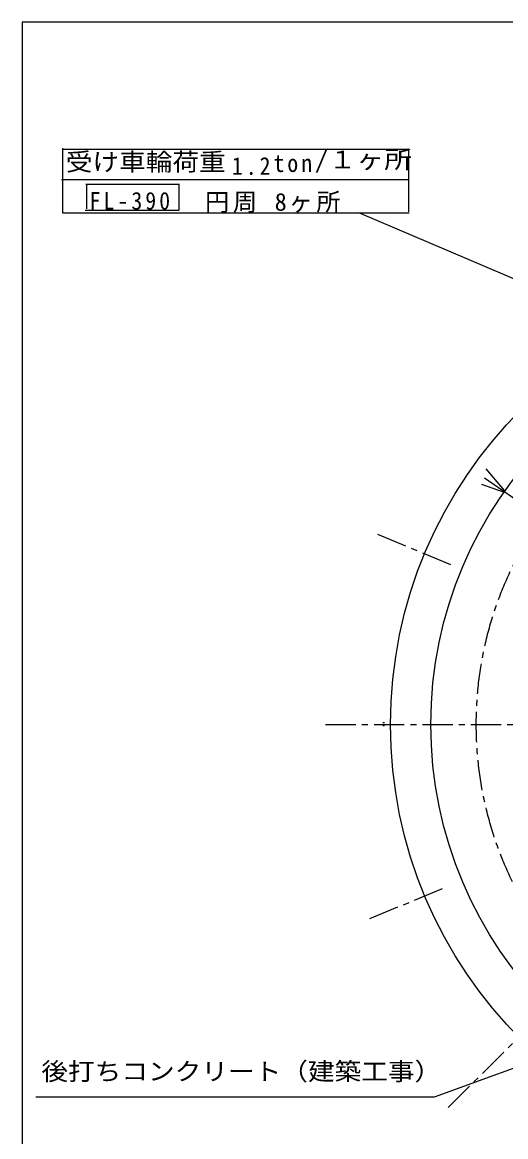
# Model space of a CAD drawing. Units: millimetres, scale not verified. Extents: x -5636 to 5974, y -4212 to 4128.
# Drawn here: x -5636 to -3242, y -1398 to 4128 of the extents above; entities that cross this region are included whole.
import ezdxf
from ezdxf.enums import TextEntityAlignment as Align

# ---------------------------------------------------------------- set-up
doc = ezdxf.new("R2010")
doc.units = ezdxf.units.MM
doc.header["$LTSCALE"] = 30
doc.linetypes.add('CHAIN1', pattern=[8, 5, -1, 1, -1])
doc.layers.add('0-0', color=7, linetype='Continuous')
doc.styles.add('ＭＳ ゴシック', font='')
doc.styles.get('ＭＳ ゴシック').set_extended_font_data('MS Gothic')

msp = doc.modelspace()

# ---------------------------------------------------------------- linework, layer by layer
at = {"layer": '0-0'}
for p, q in [((-5439.46, 3498.62), (-3721.17, 3498.62)), ((-3723.5, 3496.28), (-3723.5, 3187.69)), ((-5441.8, 3349), (-3721.17, 3349)), ((-5322.3, 3325.37), (-4858.13, 3325.37)), ((-5318.89, 3327.07), (-5318.89, 3202.5)), ((-4861.54, 3325.37), (-4861.54, 3197.38)), ((-5325.72, 3195.67), (-4859.84, 3195.67)), ((-3248.78, 1806.01), (-3338.63, 1912.99)), ((-3253.05, 1797.46), (-3360.03, 1835.97)), ((-3347.03, 1869.81), (142.72, -573.74)), ((-3843.01, 653.88), (-3851.63, 653.88)), ((-3843.01, 639.88), (-3851.63, 639.88))]:
    msp.add_line(p, q, dxfattribs=at)
at = {"layer": '0-0', "linetype": 'CHAIN1'}
for p, q in [((-3514.89, 1438.35), (-3874.83, 1587.45)), ((-4134.38, 646.88), (854.92, 646.88)), ((-3556.57, -168.45), (-3934.64, -325.05)), ((-3082.07, -808.06), (-3546.88, -1272.87))]:
    msp.add_line(p, q, dxfattribs=at)
at = {"layer": '0-0'}
msp.add_lwpolyline([(-5636.25, -4212.19), (5973.75, -4212.19), (5973.75, 4127.81), (-5636.25, 4127.81)], close=True, dxfattribs=at)
for points in [[(-5437.12, 3503.3), (-5437.12, 3183.13), (-3721.17, 3183.13)], [(-3971.07, 3184.78), (-2076.04, 2376.36), (-2165.14, 2389.05)], [(-5569.37, -1199.34), (-3594.58, -1199.34), (-2950.11, -964.99)]]:
    msp.add_lwpolyline(points, dxfattribs=at)
for centre, radius in [((-1602.69, 645.7), 2210), ((-1602.93, 646.88), 2010)]:
    msp.add_circle(centre, radius, dxfattribs=at)
at = {"layer": '0-0', "linetype": 'CHAIN1'}
msp.add_circle((-1603.07, 647.18), 1785, dxfattribs=at)

# ---------------------------------------------------------------- texts
at = {"layer": '0-0', "style": 'ＭＳ ゴシック'}
for s, width, p in [('受け車輪荷重', 1.1, (-5420.76, 3365.37)), ('/１ヶ所', 1.15, (-4188.73, 3377.05)), ('後打ちコンクリート（建築工事）', 1.1, (-5541.79, -1144.2))]:
    msp.add_text(s, height=87.98, dxfattribs=dict(at, width=width)).set_placement(p, align=Align.BOTTOM_LEFT)
at = {"layer": '0-0', "char_height": 87.98, "attachment_point": 7, "style": 'ＭＳ ゴシック'}
for s, insert in [('\\T1.27;\\W0.9;1.2', (-4597.85, 3370.04)), ('\\T1.27;\\W0.9;ton', (-4392.12, 3384.07)), ('\\T1.28;\\W0.9;FL-390', (-5302.98, 3197.32)), ('\\T1.15;円周\\~8ヶ所', (-4731.42, 3183.03))]:
    msp.add_mtext(s, dxfattribs=dict(at, insert=insert))

doc.saveas('drawing.dxf')
